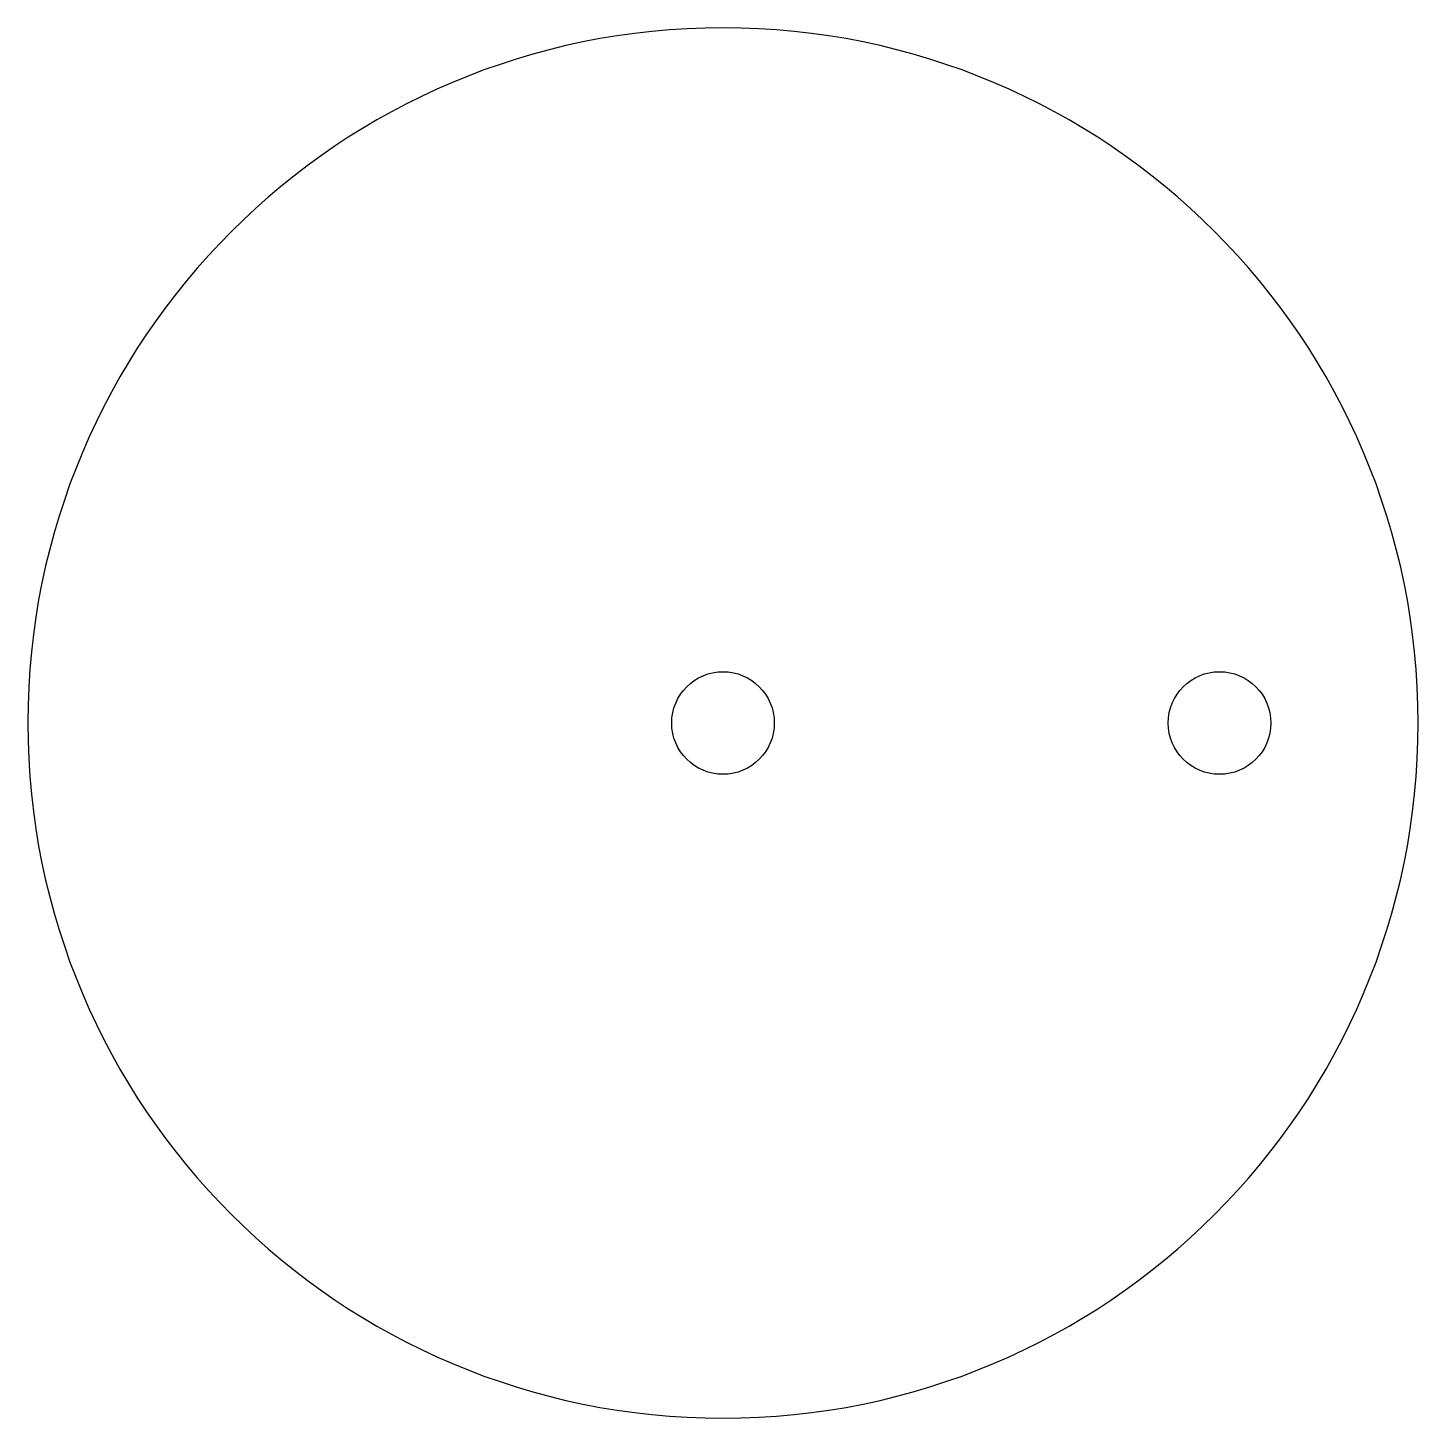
# Model space of a CAD drawing. Header units: millimetres. Extents: x 0 to 42, y 0 to 42.
import ezdxf

# ---------------------------------------------------------------- set-up
doc = ezdxf.new("R2010")
doc.units = ezdxf.units.MM
doc.layers.add('CUT', color=1, linetype='Continuous')

msp = doc.modelspace()

# ---------------------------------------------------------------- linework, layer by layer
at = {"layer": 'CUT'}
msp.add_lwpolyline([(0, 21, 1), (42, 21, 1)], format="xyb", close=True, dxfattribs=at)
for centre in [(21, 21), (36, 21)]:
    msp.add_circle(centre, 1.55, dxfattribs=at)

doc.saveas('drawing.dxf')
